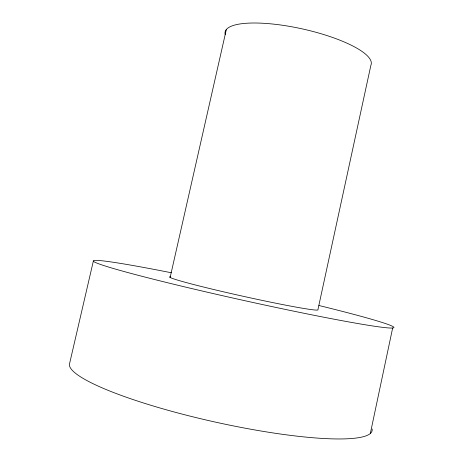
<?xml version="1.0" encoding="UTF-8"?>
<svg xmlns="http://www.w3.org/2000/svg" width="462" height="462" viewBox="0 0 462 462"><rect width="100%" height="100%" fill="white"/><g stroke="black" fill="none" stroke-linecap="round" stroke-linejoin="round"><path stroke-width="0.69" d="M370.328 433.495L392.654 328.003M170.132 277.46L226.334 29.51M93.341 261.134L69.346 364.61A154.995 25.479 12.5 0 0 223.181 423.793A154.995 25.479 12.5 0 0 372.124 429.002M170.293 276.698A76.011 2.957 12.5 0 0 240.176 295.616A76.011 2.957 12.5 0 0 317.931 309.673L370.894 65.234A74.809 19.647 12.5 0 0 299.492 28.292A74.809 19.647 12.5 0 0 225.19 34.535M318.907 305.492A153.973 6.07 12.5 0 1 357.981 323.556A153.973 6.07 12.5 0 1 127.01 272.326A153.973 6.07 12.5 0 1 171.304 272.753"/></g></svg>
